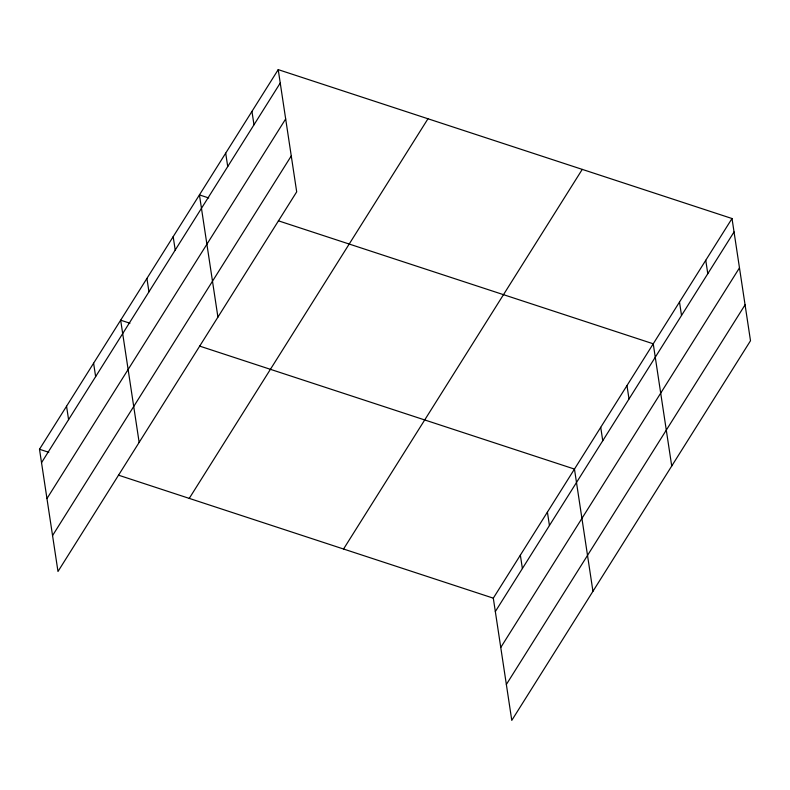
<?xml version="1.0" encoding="UTF-8"?>
<svg xmlns="http://www.w3.org/2000/svg" width="790" height="790" viewBox="0 0 790 790"><rect width="100%" height="100%" fill="white"/><g stroke="black" fill="none" stroke-linecap="round" stroke-linejoin="round"><path stroke-width="1.19" d="M278.218 69.629L296.694 191.842L57.986 571.476L39.5 449.253L278.218 69.629L732.014 218.524L750.5 340.747L511.782 720.371L493.306 598.158L732.014 218.524M41.524 462.673L280.243 83.039M46.956 498.579L285.674 118.944M52.555 535.571L291.263 155.946M189.254 498.391L427.973 118.767M343.551 549.02L582.26 169.386M495.33 611.569L734.048 231.944M500.761 647.474L739.48 267.85M506.36 684.466L745.069 304.841M208.728 197.954L199.436 194.903L217.922 317.126M278.376 220.805L653.241 343.798L671.727 466.021M129.945 323.228L120.663 320.187L139.149 442.4M199.603 346.089L574.468 469.082L592.944 591.295M39.5 449.253L48.782 452.305M118.441 475.155L493.306 598.158M705.756 260.285L707.791 273.696M679.499 302.047L681.523 315.457M626.983 385.56L629.008 398.98M600.726 427.321L602.75 440.731M547.411 512.108L549.435 525.518M520.353 555.133L522.388 568.543M251.951 111.39L253.985 124.8M225.693 153.151L227.727 166.562M173.178 236.664L175.212 250.075M146.92 278.426L148.954 291.836M93.605 363.212L95.639 376.623M66.558 406.228L68.582 419.648"/></g></svg>
